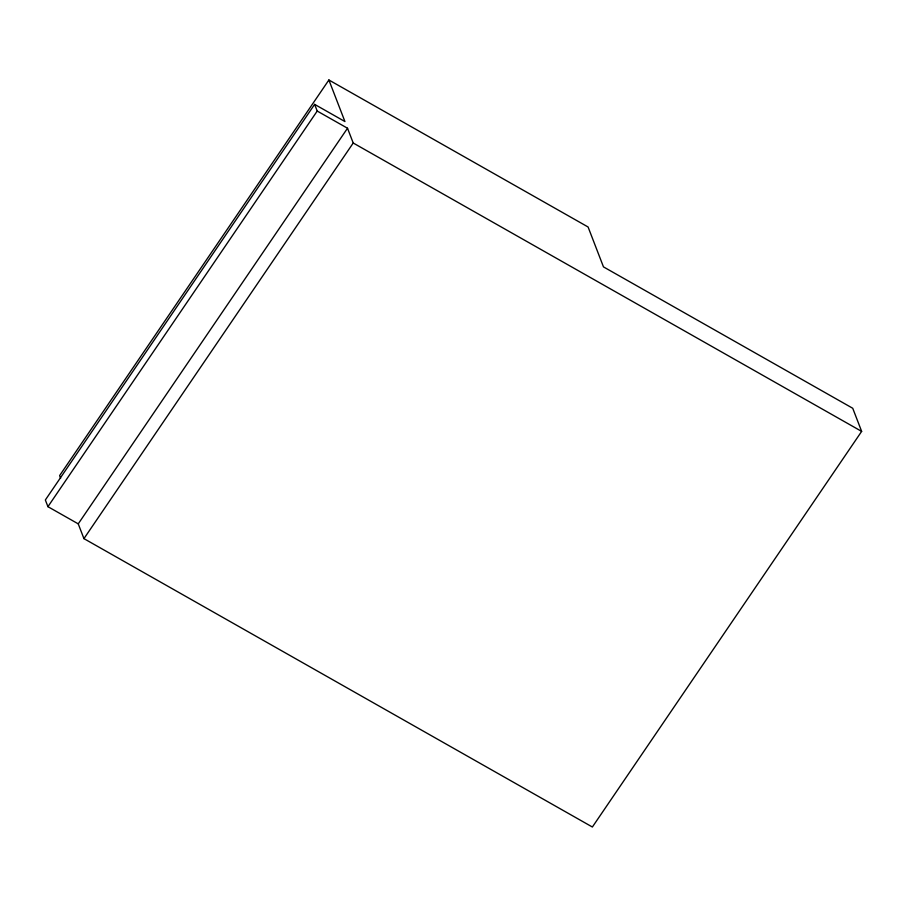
<?xml version="1.0" encoding="UTF-8"?>
<svg xmlns="http://www.w3.org/2000/svg" width="907" height="907" viewBox="0 0 907 907"><rect width="100%" height="100%" fill="white"/><g stroke="black" fill="none" stroke-linecap="round" stroke-linejoin="round"><path stroke-width="1.36" d="M328.89 79.986L344.932 121.549L314.627 104.362L45.35 499.984L47.935 506.673L78.24 523.861L83.943 538.633L592.373 827.014L861.65 431.392L852.727 408.263L603.472 266.885L588.087 226.999L328.89 79.986L59.613 475.608L60.622 478.204M47.935 506.673L317.212 111.051L314.627 104.362M78.24 523.861L347.517 128.238L317.212 111.051M83.943 538.633L353.22 143.011L347.517 128.238M353.22 143.011L861.65 431.392"/></g></svg>
